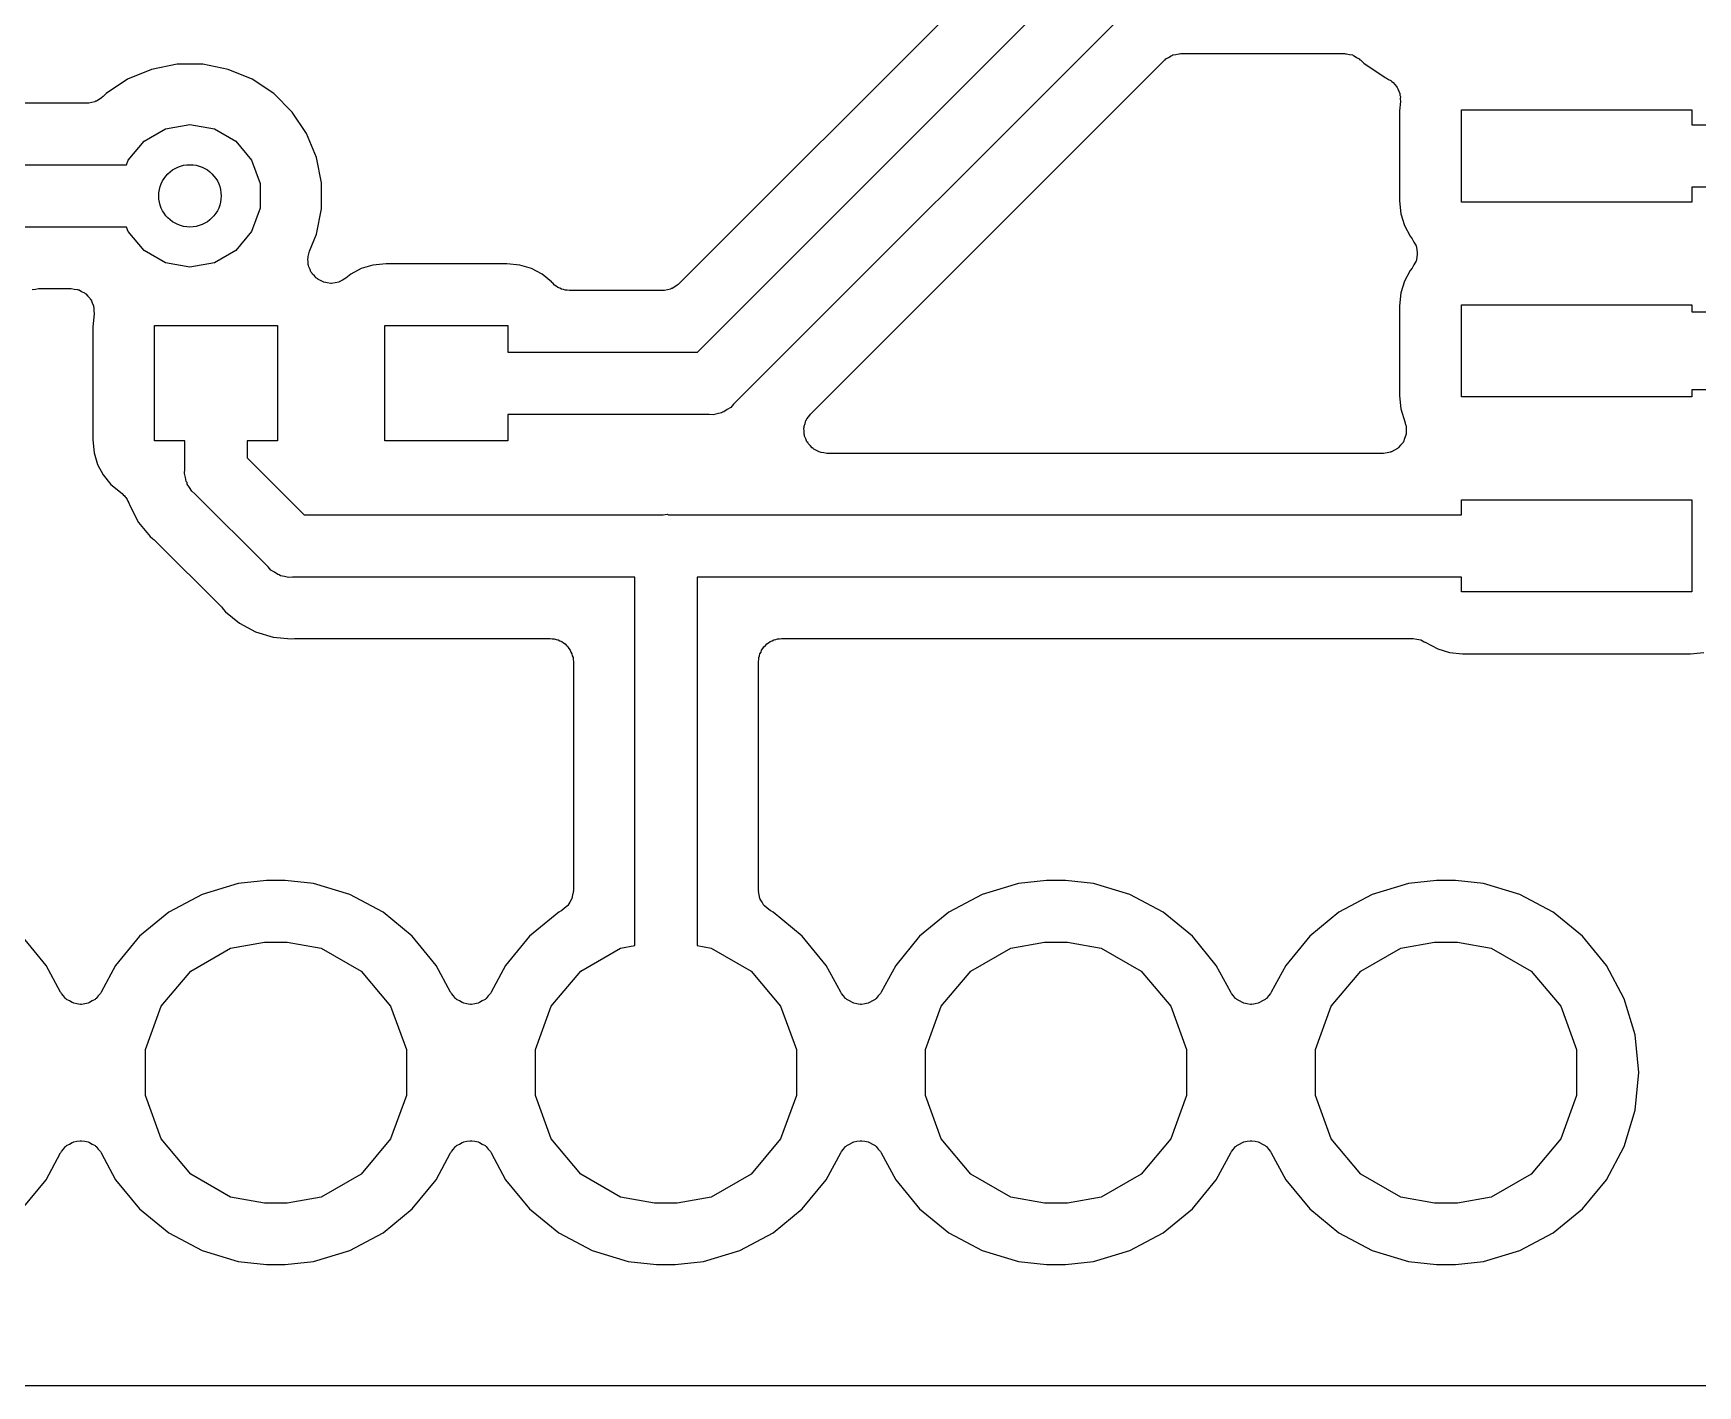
# Model space of a CAD drawing. Extents: x 91 to 190.2, y -113.9 to -59.9.
# Drawn here: x 121.11 to 131.95, y -113.13 to -104.32 of the extents above; entities that cross this region are included whole.
import ezdxf

# ---------------------------------------------------------------- set-up
doc = ezdxf.new("R2010")
doc.units = 0
doc.header["$MEASUREMENT"] = 0
doc.layers.add('BLACK', color=7, linetype='CONTINUOUS')

msp = doc.modelspace()

# ---------------------------------------------------------------- linework, layer by layer
at = {"layer": 'BLACK', "linetype": 'CONTINUOUS'}
for p, q in [((127.683, -103.584), (125.314, -105.953)), ((125.436, -106.397), (128.12, -103.713)), ((128.354, -104.053), (125.67, -106.737)), ((128.486, -104.488), (128.503, -104.478)), ((128.503, -104.478), (128.519, -104.467)), ((128.519, -104.467), (128.525, -104.466)), ((128.525, -104.466), (128.531, -104.462)), ((128.531, -104.462), (128.55, -104.459)), ((128.55, -104.459), (128.569, -104.454)), ((128.569, -104.454), (128.575, -104.454)), ((128.575, -104.454), (128.582, -104.453)), ((128.582, -104.453), (129.649, -104.453)), ((129.649, -104.453), (129.655, -104.454)), ((129.655, -104.454), (129.662, -104.454)), ((129.662, -104.454), (129.681, -104.459)), ((129.681, -104.459), (129.7, -104.462)), ((129.7, -104.462), (129.706, -104.466)), ((129.706, -104.466), (129.712, -104.467)), ((129.712, -104.467), (129.728, -104.478)), ((129.728, -104.478), (129.745, -104.488)), ((121.88, -104.556), (121.724, -104.62)), ((122.046, -104.523), (121.88, -104.556)), ((122.214, -104.523), (122.046, -104.523)), ((122.38, -104.556), (122.214, -104.523)), ((122.536, -104.62), (122.38, -104.556)), ((126.172, -106.801), (128.476, -104.497)), ((128.476, -104.497), (128.481, -104.493)), ((128.481, -104.493), (128.486, -104.488)), ((129.745, -104.488), (129.749, -104.493)), ((129.749, -104.493), (129.755, -104.497)), ((129.755, -104.497), (129.774, -104.516)), ((129.774, -104.516), (129.914, -104.61)), ((121.724, -104.62), (121.584, -104.714)), ((122.676, -104.714), (122.536, -104.62)), ((129.914, -104.61), (129.922, -104.613)), ((129.922, -104.613), (129.936, -104.622)), ((129.936, -104.622), (129.951, -104.629)), ((129.951, -104.629), (129.958, -104.636)), ((129.958, -104.636), (129.965, -104.641)), ((129.965, -104.641), (129.976, -104.654)), ((129.976, -104.654), (129.988, -104.667)), ((129.988, -104.667), (129.992, -104.675)), ((129.992, -104.675), (129.997, -104.682)), ((129.997, -104.682), (130.002, -104.698)), ((130.002, -104.698), (130.009, -104.714)), ((121.459, -104.777), (120.676, -104.777)), ((121.465, -104.776), (121.459, -104.777)), ((121.472, -104.776), (121.465, -104.776)), ((121.491, -104.771), (121.472, -104.776)), ((121.51, -104.768), (121.491, -104.771)), ((121.516, -104.764), (121.51, -104.768)), ((121.522, -104.763), (121.516, -104.764)), ((121.538, -104.752), (121.522, -104.763)), ((121.555, -104.742), (121.538, -104.752)), ((121.559, -104.737), (121.555, -104.742)), ((121.565, -104.733), (121.559, -104.737)), ((121.584, -104.714), (121.565, -104.733)), ((122.796, -104.834), (122.676, -104.714)), ((130.013, -104.766), (130.007, -104.827)), ((130.009, -104.714), (130.01, -104.723)), ((130.01, -104.723), (130.013, -104.732)), ((130.013, -104.732), (130.012, -104.749)), ((130.012, -104.749), (130.013, -104.766)), ((121.971, -104.944), (122.13, -104.916)), ((122.13, -104.916), (122.289, -104.944)), ((122.89, -104.974), (122.796, -104.834)), ((130.007, -104.827), (130.007, -105.413)), ((130.41, -105.42), (130.41, -104.82)), ((130.41, -104.82), (131.91, -104.82)), ((131.91, -104.82), (131.91, -104.917)), ((131.91, -104.917), (132.356, -104.917)), ((121.728, -105.148), (121.832, -105.024)), ((121.832, -105.024), (121.971, -104.944)), ((122.289, -104.944), (122.428, -105.024)), ((122.428, -105.024), (122.532, -105.148)), ((122.954, -105.13), (122.89, -104.974)), ((122.987, -105.296), (122.954, -105.13)), ((120.647, -105.177), (121.717, -105.177)), ((121.717, -105.177), (121.728, -105.148)), ((122.532, -105.148), (122.587, -105.299)), ((122.587, -105.299), (122.587, -105.461)), ((122.987, -105.464), (122.987, -105.296)), ((132.431, -105.323), (131.91, -105.323)), ((131.91, -105.323), (131.91, -105.42)), ((122.587, -105.461), (122.532, -105.612)), ((130.007, -105.413), (130.016, -105.498)), ((131.91, -105.42), (130.41, -105.42)), ((122.954, -105.63), (122.987, -105.464)), ((130.016, -105.498), (130.039, -105.574)), ((121.717, -105.583), (120.723, -105.583)), ((121.728, -105.612), (121.717, -105.583)), ((121.832, -105.736), (121.728, -105.612)), ((122.532, -105.612), (122.428, -105.736)), ((122.908, -105.741), (122.954, -105.63)), ((130.039, -105.574), (130.076, -105.643)), ((130.076, -105.643), (130.089, -105.66)), ((130.089, -105.66), (130.101, -105.681)), ((121.971, -105.816), (121.832, -105.736)), ((122.428, -105.736), (122.289, -105.816)), ((122.897, -105.792), (122.899, -105.783)), ((122.899, -105.774), (122.905, -105.758)), ((122.899, -105.783), (122.899, -105.774)), ((122.905, -105.758), (122.908, -105.741)), ((130.101, -105.681), (130.114, -105.702)), ((130.114, -105.702), (130.114, -105.704)), ((130.114, -105.704), (130.115, -105.705)), ((130.115, -105.705), (130.119, -105.729)), ((130.119, -105.781), (130.115, -105.805)), ((130.119, -105.729), (130.123, -105.753)), ((130.123, -105.757), (130.119, -105.781)), ((130.123, -105.753), (130.123, -105.755)), ((130.123, -105.755), (130.123, -105.757)), ((122.13, -105.844), (121.971, -105.816)), ((122.289, -105.816), (122.13, -105.844)), ((122.899, -105.809), (122.897, -105.792)), ((122.9, -105.826), (122.899, -105.809)), ((122.903, -105.834), (122.9, -105.826)), ((122.904, -105.843), (122.903, -105.834)), ((122.912, -105.859), (122.904, -105.843)), ((122.918, -105.875), (122.912, -105.859)), ((122.924, -105.882), (122.918, -105.875)), ((122.928, -105.89), (122.924, -105.882)), ((122.941, -105.901), (122.928, -105.89)), ((123.177, -105.891), (123.145, -105.917)), ((123.246, -105.854), (123.177, -105.891)), ((123.322, -105.831), (123.246, -105.854)), ((123.407, -105.822), (123.322, -105.831)), ((124.193, -105.822), (123.407, -105.822)), ((124.278, -105.831), (124.193, -105.822)), ((124.354, -105.854), (124.278, -105.831)), ((124.423, -105.891), (124.354, -105.854)), ((124.484, -105.941), (124.423, -105.891)), ((130.076, -105.867), (130.039, -105.936)), ((130.089, -105.85), (130.076, -105.867)), ((130.101, -105.829), (130.089, -105.85)), ((130.114, -105.808), (130.101, -105.829)), ((130.115, -105.805), (130.114, -105.806)), ((130.114, -105.806), (130.114, -105.808)), ((121.103, -105.989), (121.124, -105.987)), ((121.124, -105.987), (121.144, -105.983)), ((121.144, -105.983), (121.356, -105.983)), ((121.356, -105.983), (121.376, -105.987)), ((121.376, -105.987), (121.397, -105.989)), ((121.397, -105.989), (121.402, -105.991)), ((121.402, -105.991), (121.408, -105.992)), ((121.408, -105.992), (121.425, -106.002)), ((121.425, -106.002), (121.444, -106.011)), ((122.952, -105.914), (122.941, -105.901)), ((122.955, -105.917), (122.952, -105.914)), ((122.962, -105.921), (122.955, -105.917)), ((122.966, -105.925), (122.962, -105.921)), ((122.977, -105.929), (122.966, -105.925)), ((122.997, -105.941), (122.977, -105.929)), ((122.999, -105.941), (122.997, -105.941)), ((123, -105.942), (122.999, -105.941)), ((123.014, -105.945), (123, -105.942)), ((123.015, -105.945), (123.014, -105.945)), ((123.014, -105.945), (123.014, -105.945)), ((123.024, -105.946), (123.015, -105.945)), ((123.048, -105.951), (123.024, -105.946)), ((123.05, -105.95), (123.048, -105.951)), ((123.052, -105.951), (123.05, -105.95)), ((123.076, -105.946), (123.052, -105.951)), ((123.1, -105.942), (123.076, -105.946)), ((123.101, -105.941), (123.1, -105.942)), ((123.103, -105.941), (123.101, -105.941)), ((123.124, -105.929), (123.103, -105.941)), ((123.145, -105.917), (123.124, -105.929)), ((124.485, -105.942), (124.484, -105.941)), ((124.496, -105.951), (124.485, -105.942)), ((124.505, -105.962), (124.496, -105.951)), ((124.515, -105.968), (124.505, -105.962)), ((124.525, -105.976), (124.515, -105.968)), ((124.538, -105.981), (124.525, -105.976)), ((124.55, -105.988), (124.538, -105.981)), ((124.562, -105.99), (124.55, -105.988)), ((124.573, -105.994), (124.562, -105.99)), ((124.587, -105.994), (124.573, -105.994)), ((124.601, -105.997), (124.587, -105.994)), ((125.208, -105.997), (124.601, -105.997)), ((125.215, -105.996), (125.208, -105.997)), ((125.221, -105.996), (125.215, -105.996)), ((125.24, -105.991), (125.221, -105.996)), ((125.259, -105.988), (125.24, -105.991)), ((125.265, -105.984), (125.259, -105.988)), ((125.271, -105.983), (125.265, -105.984)), ((125.287, -105.972), (125.271, -105.983)), ((125.304, -105.962), (125.287, -105.972)), ((125.309, -105.957), (125.304, -105.962)), ((125.314, -105.953), (125.309, -105.957)), ((130.039, -105.936), (130.016, -106.012)), ((121.444, -106.011), (121.448, -106.015)), ((121.448, -106.015), (121.453, -106.018)), ((121.453, -106.018), (121.466, -106.034)), ((121.466, -106.034), (121.48, -106.049)), ((121.48, -106.049), (121.483, -106.054)), ((121.483, -106.054), (121.486, -106.058)), ((121.486, -106.058), (121.493, -106.077)), ((121.493, -106.077), (121.502, -106.096)), ((121.502, -106.096), (121.502, -106.102)), ((121.502, -106.102), (121.504, -106.107)), ((121.504, -106.107), (121.504, -106.128)), ((130.016, -106.012), (130.007, -106.097)), ((130.007, -106.097), (130.007, -106.683)), ((130.41, -106.69), (130.41, -106.09)), ((130.41, -106.09), (131.91, -106.09)), ((131.91, -106.09), (131.91, -106.136)), ((121.506, -106.148), (121.497, -106.232)), ((121.504, -106.128), (121.506, -106.148)), ((131.91, -106.136), (132.679, -106.136)), ((121.497, -106.232), (121.497, -106.968)), ((121.9, -106.975), (121.9, -106.225)), ((121.9, -106.225), (122.7, -106.225)), ((122.7, -106.225), (122.7, -106.975)), ((123.4, -106.975), (123.4, -106.225)), ((123.4, -106.225), (124.2, -106.225)), ((124.2, -106.225), (124.2, -106.397)), ((124.2, -106.397), (125.436, -106.397)), ((132.585, -106.644), (131.91, -106.644)), ((131.91, -106.644), (131.91, -106.69)), ((125.653, -106.758), (125.629, -106.772)), ((125.67, -106.737), (125.653, -106.758)), ((130.007, -106.683), (130.016, -106.768)), ((131.91, -106.69), (130.41, -106.69)), ((125.511, -106.803), (124.2, -106.803)), ((124.2, -106.803), (124.2, -106.975)), ((125.538, -106.806), (125.511, -106.803)), ((125.564, -106.799), (125.538, -106.806)), ((125.591, -106.794), (125.564, -106.799)), ((125.598, -106.789), (125.591, -106.794)), ((125.607, -106.787), (125.598, -106.789)), ((125.629, -106.772), (125.607, -106.787)), ((126.131, -106.881), (126.137, -106.862)), ((126.137, -106.862), (126.142, -106.843)), ((126.142, -106.843), (126.146, -106.838)), ((126.146, -106.838), (126.148, -106.832)), ((126.148, -106.832), (126.161, -106.817)), ((126.161, -106.817), (126.172, -106.801)), ((130.016, -106.768), (130.043, -106.858)), ((130.043, -106.858), (130.044, -106.863)), ((130.044, -106.863), (130.05, -106.881)), ((121.497, -106.968), (121.506, -107.053)), ((122.097, -106.975), (121.9, -106.975)), ((122.097, -107.161), (122.097, -106.975)), ((122.7, -106.975), (122.503, -106.975)), ((122.503, -106.975), (122.503, -107.086)), ((124.2, -106.975), (123.4, -106.975)), ((126.129, -106.894), (126.131, -106.887)), ((126.131, -106.913), (126.129, -106.894)), ((126.131, -106.887), (126.131, -106.881)), ((126.131, -106.933), (126.131, -106.913)), ((126.133, -106.939), (126.131, -106.933)), ((126.133, -106.946), (126.133, -106.939)), ((126.142, -106.963), (126.133, -106.946)), ((126.148, -106.982), (126.142, -106.963)), ((130.04, -106.96), (130.032, -106.982)), ((130.049, -106.938), (130.04, -106.96)), ((130.05, -106.933), (130.049, -106.935)), ((130.049, -106.935), (130.049, -106.938)), ((130.05, -106.881), (130.05, -106.883)), ((130.05, -106.883), (130.051, -106.886)), ((130.051, -106.886), (130.05, -106.909)), ((130.05, -106.909), (130.05, -106.933)), ((121.506, -107.053), (121.529, -107.129)), ((122.503, -107.086), (122.874, -107.457)), ((126.153, -106.987), (126.148, -106.982)), ((126.156, -106.993), (126.153, -106.987)), ((126.169, -107.007), (126.156, -106.993)), ((126.182, -107.022), (126.169, -107.007)), ((126.188, -107.025), (126.182, -107.022)), ((126.192, -107.03), (126.188, -107.025)), ((126.21, -107.038), (126.192, -107.03)), ((126.227, -107.048), (126.21, -107.038)), ((126.234, -107.049), (126.227, -107.048)), ((126.24, -107.052), (126.234, -107.049)), ((126.259, -107.053), (126.24, -107.052)), ((126.278, -107.057), (126.259, -107.053)), ((129.902, -107.057), (126.278, -107.057)), ((129.926, -107.053), (129.902, -107.057)), ((129.949, -107.049), (129.926, -107.053)), ((129.951, -107.048), (129.949, -107.049)), ((129.954, -107.048), (129.951, -107.048)), ((129.974, -107.036), (129.954, -107.048)), ((129.995, -107.025), (129.974, -107.036)), ((129.997, -107.023), (129.995, -107.025)), ((129.999, -107.022), (129.997, -107.023)), ((130.014, -107.004), (129.999, -107.022)), ((130.03, -106.986), (130.014, -107.004)), ((130.031, -106.984), (130.03, -106.986)), ((130.032, -106.982), (130.031, -106.984)), ((121.529, -107.129), (121.566, -107.198)), ((122.094, -107.188), (122.097, -107.161)), ((122.101, -107.214), (122.094, -107.188)), ((121.566, -107.198), (121.616, -107.259)), ((121.616, -107.259), (121.688, -107.319)), ((122.106, -107.241), (122.101, -107.214)), ((122.111, -107.248), (122.106, -107.241)), ((122.113, -107.257), (122.111, -107.248)), ((122.128, -107.279), (122.113, -107.257)), ((122.142, -107.303), (122.128, -107.279)), ((122.163, -107.32), (122.142, -107.303)), ((121.688, -107.319), (121.695, -107.327)), ((121.695, -107.327), (121.705, -107.334)), ((121.705, -107.334), (121.708, -107.34)), ((121.708, -107.34), (121.713, -107.345)), ((121.713, -107.345), (121.717, -107.352)), ((121.717, -107.352), (121.722, -107.358)), ((121.722, -107.358), (121.726, -107.368)), ((121.726, -107.368), (121.732, -107.379)), ((121.732, -107.379), (121.734, -107.385)), ((121.734, -107.385), (121.737, -107.391)), ((121.737, -107.391), (121.74, -107.402)), ((121.74, -107.402), (121.796, -107.507)), ((122.637, -107.795), (122.163, -107.32)), ((130.41, -107.457), (130.41, -107.36)), ((130.41, -107.36), (131.91, -107.36)), ((131.91, -107.36), (131.91, -107.96)), ((121.796, -107.507), (121.871, -107.599)), ((122.874, -107.457), (125.211, -107.457)), ((125.211, -107.457), (125.238, -107.454)), ((125.238, -107.454), (125.247, -107.457)), ((125.247, -107.457), (130.41, -107.457)), ((121.871, -107.599), (121.889, -107.613)), ((121.889, -107.613), (121.894, -107.618)), ((121.894, -107.618), (121.9, -107.623)), ((121.9, -107.623), (122.337, -108.06)), ((122.64, -107.797), (122.637, -107.795)), ((122.657, -107.818), (122.64, -107.797)), ((122.681, -107.832), (122.657, -107.818)), ((122.703, -107.847), (122.681, -107.832)), ((122.712, -107.849), (122.703, -107.847)), ((122.719, -107.854), (122.712, -107.849)), ((122.746, -107.859), (122.719, -107.854)), ((122.772, -107.866), (122.746, -107.859)), ((122.799, -107.863), (122.772, -107.866)), ((125.027, -107.863), (122.799, -107.863)), ((125.027, -110.263), (125.027, -107.863)), ((130.41, -107.863), (125.433, -107.863)), ((125.433, -107.863), (125.433, -110.263)), ((130.41, -107.96), (130.41, -107.863)), ((122.337, -108.06), (122.342, -108.066)), ((131.91, -107.96), (130.41, -107.96)), ((122.342, -108.066), (122.347, -108.071)), ((122.347, -108.071), (122.361, -108.089)), ((122.361, -108.089), (122.453, -108.164)), ((122.453, -108.164), (122.558, -108.22)), ((122.558, -108.22), (122.672, -108.254)), ((122.672, -108.254), (122.79, -108.266)), ((122.79, -108.266), (122.812, -108.264)), ((122.812, -108.264), (122.82, -108.264)), ((122.82, -108.264), (122.827, -108.263)), ((122.827, -108.263), (124.477, -108.263)), ((124.477, -108.263), (124.49, -108.265)), ((124.49, -108.265), (124.503, -108.265)), ((124.503, -108.265), (124.515, -108.27)), ((124.515, -108.27), (124.528, -108.272)), ((124.528, -108.272), (124.539, -108.279)), ((124.539, -108.279), (124.552, -108.283)), ((125.908, -108.283), (125.921, -108.279)), ((125.921, -108.279), (125.932, -108.272)), ((125.932, -108.272), (125.945, -108.27)), ((125.945, -108.27), (125.957, -108.265)), ((125.957, -108.265), (125.97, -108.265)), ((125.97, -108.265), (125.983, -108.263)), ((125.983, -108.263), (130.095, -108.263)), ((130.095, -108.263), (130.12, -108.268)), ((130.12, -108.268), (130.145, -108.272)), ((130.145, -108.272), (130.146, -108.272)), ((130.146, -108.272), (130.147, -108.272)), ((130.147, -108.272), (130.168, -108.285)), ((124.552, -108.283), (124.562, -108.292)), ((124.562, -108.292), (124.573, -108.298)), ((124.573, -108.298), (124.582, -108.308)), ((124.582, -108.308), (124.592, -108.317)), ((124.592, -108.317), (124.598, -108.328)), ((124.598, -108.328), (124.607, -108.338)), ((124.607, -108.338), (124.611, -108.351)), ((124.611, -108.351), (124.618, -108.362)), ((124.618, -108.362), (124.62, -108.375)), ((124.62, -108.375), (124.625, -108.387)), ((124.625, -108.387), (124.625, -108.4)), ((125.835, -108.387), (125.84, -108.375)), ((125.835, -108.4), (125.835, -108.387)), ((125.84, -108.375), (125.842, -108.362)), ((125.842, -108.362), (125.849, -108.351)), ((125.849, -108.351), (125.853, -108.338)), ((125.853, -108.338), (125.862, -108.328)), ((125.862, -108.328), (125.868, -108.317)), ((125.868, -108.317), (125.878, -108.308)), ((125.878, -108.308), (125.887, -108.298)), ((125.887, -108.298), (125.898, -108.292)), ((125.898, -108.292), (125.908, -108.283)), ((130.168, -108.285), (130.171, -108.286)), ((130.171, -108.286), (130.174, -108.287)), ((130.174, -108.287), (130.256, -108.331)), ((130.256, -108.331), (130.332, -108.354)), ((130.332, -108.354), (130.417, -108.363)), ((130.417, -108.363), (131.903, -108.363)), ((131.903, -108.363), (131.988, -108.354)), ((124.625, -108.4), (124.627, -108.413)), ((124.627, -108.413), (124.627, -109.905)), ((125.833, -108.413), (125.835, -108.4)), ((125.833, -109.905), (125.833, -108.413)), ((122.445, -109.858), (122.209, -109.93)), ((122.629, -109.84), (122.445, -109.858)), ((122.751, -109.84), (122.629, -109.84)), ((122.935, -109.858), (122.751, -109.84)), ((123.171, -109.93), (122.935, -109.858)), ((124.627, -109.905), (124.626, -109.908)), ((125.834, -109.908), (125.833, -109.905)), ((127.525, -109.858), (127.289, -109.93)), ((127.709, -109.84), (127.525, -109.858)), ((127.831, -109.84), (127.709, -109.84)), ((128.015, -109.858), (127.831, -109.84)), ((128.251, -109.93), (128.015, -109.858)), ((130.065, -109.858), (129.829, -109.93)), ((130.249, -109.84), (130.065, -109.858)), ((130.371, -109.84), (130.249, -109.84)), ((130.555, -109.858), (130.371, -109.84)), ((130.791, -109.93), (130.555, -109.858)), ((122.209, -109.93), (121.992, -110.046)), ((123.388, -110.046), (123.171, -109.93)), ((124.588, -110.005), (124.57, -110.02)), ((124.59, -110.003), (124.588, -110.005)), ((124.592, -110.002), (124.59, -110.003)), ((124.604, -109.981), (124.592, -110.002)), ((124.616, -109.961), (124.604, -109.981)), ((124.617, -109.959), (124.616, -109.961)), ((124.618, -109.956), (124.617, -109.959)), ((124.622, -109.933), (124.618, -109.956)), ((124.627, -109.91), (124.622, -109.933)), ((124.626, -109.908), (124.627, -109.91)), ((125.833, -109.91), (125.834, -109.908)), ((125.838, -109.933), (125.833, -109.91)), ((125.842, -109.956), (125.838, -109.933)), ((125.843, -109.959), (125.842, -109.956)), ((125.844, -109.961), (125.843, -109.959)), ((125.856, -109.981), (125.844, -109.961)), ((125.868, -110.002), (125.856, -109.981)), ((125.87, -110.003), (125.868, -110.002)), ((125.872, -110.005), (125.87, -110.003)), ((125.89, -110.02), (125.872, -110.005)), ((127.289, -109.93), (127.072, -110.046)), ((128.468, -110.046), (128.251, -109.93)), ((129.829, -109.93), (129.612, -110.046)), ((131.008, -110.046), (130.791, -109.93)), ((121.992, -110.046), (121.802, -110.202)), ((123.578, -110.202), (123.388, -110.046)), ((124.532, -110.046), (124.342, -110.202)), ((124.548, -110.037), (124.532, -110.046)), ((124.549, -110.036), (124.548, -110.037)), ((124.552, -110.035), (124.549, -110.036)), ((124.57, -110.02), (124.552, -110.035)), ((125.908, -110.035), (125.89, -110.02)), ((125.911, -110.036), (125.908, -110.035)), ((125.912, -110.037), (125.911, -110.036)), ((125.928, -110.046), (125.912, -110.037)), ((126.118, -110.202), (125.928, -110.046)), ((127.072, -110.046), (126.882, -110.202)), ((128.658, -110.202), (128.468, -110.046)), ((129.612, -110.046), (129.422, -110.202)), ((131.198, -110.202), (131.008, -110.046)), ((121.194, -110.392), (121.038, -110.202)), ((121.802, -110.202), (121.646, -110.392)), ((123.734, -110.392), (123.578, -110.202)), ((124.342, -110.202), (124.186, -110.392)), ((126.274, -110.392), (126.118, -110.202)), ((126.882, -110.202), (126.726, -110.392)), ((128.814, -110.392), (128.658, -110.202)), ((129.422, -110.202), (129.266, -110.392)), ((131.354, -110.392), (131.198, -110.202)), ((122.135, -110.429), (122.395, -110.279)), ((122.395, -110.279), (122.616, -110.24)), ((122.616, -110.24), (122.764, -110.24)), ((122.764, -110.24), (122.985, -110.279)), ((122.985, -110.279), (123.245, -110.429)), ((124.675, -110.429), (124.935, -110.279)), ((124.935, -110.279), (125.027, -110.263)), ((125.433, -110.263), (125.525, -110.279)), ((125.525, -110.279), (125.785, -110.429)), ((127.215, -110.429), (127.475, -110.279)), ((127.475, -110.279), (127.696, -110.24)), ((127.696, -110.24), (127.844, -110.24)), ((127.844, -110.24), (128.065, -110.279)), ((128.065, -110.279), (128.325, -110.429)), ((129.755, -110.429), (130.015, -110.279)), ((130.015, -110.279), (130.236, -110.24)), ((130.236, -110.24), (130.384, -110.24)), ((130.384, -110.24), (130.605, -110.279)), ((130.605, -110.279), (130.865, -110.429)), ((121.288, -110.567), (121.194, -110.392)), ((121.646, -110.392), (121.552, -110.567)), ((121.943, -110.658), (122.135, -110.429)), ((123.245, -110.429), (123.437, -110.658)), ((123.828, -110.567), (123.734, -110.392)), ((124.186, -110.392), (124.092, -110.567)), ((124.483, -110.658), (124.675, -110.429)), ((125.785, -110.429), (125.977, -110.658)), ((126.368, -110.567), (126.274, -110.392)), ((126.726, -110.392), (126.632, -110.567)), ((127.023, -110.658), (127.215, -110.429)), ((128.325, -110.429), (128.517, -110.658)), ((128.908, -110.567), (128.814, -110.392)), ((129.266, -110.392), (129.172, -110.567)), ((129.563, -110.658), (129.755, -110.429)), ((130.865, -110.429), (131.057, -110.658)), ((131.47, -110.609), (131.354, -110.392)), ((121.291, -110.571), (121.288, -110.567)), ((121.293, -110.575), (121.291, -110.571)), ((121.307, -110.591), (121.293, -110.575)), ((121.32, -110.608), (121.307, -110.591)), ((121.324, -110.61), (121.32, -110.608)), ((121.327, -110.614), (121.324, -110.61)), ((121.346, -110.624), (121.327, -110.614)), ((121.364, -110.635), (121.346, -110.624)), ((121.369, -110.636), (121.364, -110.635)), ((121.373, -110.639), (121.369, -110.636)), ((121.394, -110.642), (121.373, -110.639)), ((121.415, -110.646), (121.394, -110.642)), ((121.42, -110.645), (121.415, -110.646)), ((121.425, -110.646), (121.42, -110.645)), ((121.446, -110.642), (121.425, -110.646)), ((121.467, -110.639), (121.446, -110.642)), ((121.471, -110.636), (121.467, -110.639)), ((121.476, -110.635), (121.471, -110.636)), ((121.494, -110.624), (121.476, -110.635)), ((121.513, -110.614), (121.494, -110.624)), ((121.516, -110.61), (121.513, -110.614)), ((121.52, -110.608), (121.516, -110.61)), ((121.533, -110.591), (121.52, -110.608)), ((121.547, -110.575), (121.533, -110.591)), ((121.549, -110.571), (121.547, -110.575)), ((121.552, -110.567), (121.549, -110.571)), ((121.84, -110.94), (121.943, -110.658)), ((123.437, -110.658), (123.54, -110.94)), ((123.831, -110.571), (123.828, -110.567)), ((123.833, -110.575), (123.831, -110.571)), ((123.847, -110.591), (123.833, -110.575)), ((123.86, -110.608), (123.847, -110.591)), ((123.864, -110.61), (123.86, -110.608)), ((123.867, -110.614), (123.864, -110.61)), ((123.886, -110.624), (123.867, -110.614)), ((123.904, -110.635), (123.886, -110.624)), ((123.909, -110.636), (123.904, -110.635)), ((123.913, -110.639), (123.909, -110.636)), ((123.934, -110.642), (123.913, -110.639)), ((123.955, -110.646), (123.934, -110.642)), ((123.96, -110.645), (123.955, -110.646)), ((123.965, -110.646), (123.96, -110.645)), ((123.986, -110.642), (123.965, -110.646)), ((124.007, -110.639), (123.986, -110.642)), ((124.011, -110.636), (124.007, -110.639)), ((124.016, -110.635), (124.011, -110.636)), ((124.034, -110.624), (124.016, -110.635)), ((124.053, -110.614), (124.034, -110.624)), ((124.056, -110.61), (124.053, -110.614)), ((124.06, -110.608), (124.056, -110.61)), ((124.073, -110.591), (124.06, -110.608)), ((124.087, -110.575), (124.073, -110.591)), ((124.089, -110.571), (124.087, -110.575)), ((124.092, -110.567), (124.089, -110.571)), ((124.38, -110.94), (124.483, -110.658)), ((125.977, -110.658), (126.08, -110.94)), ((126.371, -110.571), (126.368, -110.567)), ((126.373, -110.575), (126.371, -110.571)), ((126.387, -110.591), (126.373, -110.575)), ((126.4, -110.608), (126.387, -110.591)), ((126.404, -110.61), (126.4, -110.608)), ((126.407, -110.614), (126.404, -110.61)), ((126.426, -110.624), (126.407, -110.614)), ((126.444, -110.635), (126.426, -110.624)), ((126.449, -110.636), (126.444, -110.635)), ((126.453, -110.639), (126.449, -110.636)), ((126.474, -110.642), (126.453, -110.639)), ((126.495, -110.646), (126.474, -110.642)), ((126.5, -110.645), (126.495, -110.646)), ((126.505, -110.646), (126.5, -110.645)), ((126.526, -110.642), (126.505, -110.646)), ((126.547, -110.639), (126.526, -110.642)), ((126.551, -110.636), (126.547, -110.639)), ((126.556, -110.635), (126.551, -110.636)), ((126.574, -110.624), (126.556, -110.635)), ((126.593, -110.614), (126.574, -110.624)), ((126.596, -110.61), (126.593, -110.614)), ((126.6, -110.608), (126.596, -110.61)), ((126.613, -110.591), (126.6, -110.608)), ((126.627, -110.575), (126.613, -110.591)), ((126.629, -110.571), (126.627, -110.575)), ((126.632, -110.567), (126.629, -110.571)), ((126.92, -110.94), (127.023, -110.658)), ((128.517, -110.658), (128.62, -110.94)), ((128.911, -110.571), (128.908, -110.567)), ((128.913, -110.575), (128.911, -110.571)), ((128.927, -110.591), (128.913, -110.575)), ((128.94, -110.608), (128.927, -110.591)), ((128.944, -110.61), (128.94, -110.608)), ((128.947, -110.614), (128.944, -110.61)), ((128.966, -110.624), (128.947, -110.614)), ((128.984, -110.635), (128.966, -110.624)), ((128.989, -110.636), (128.984, -110.635)), ((128.993, -110.639), (128.989, -110.636)), ((129.014, -110.642), (128.993, -110.639)), ((129.035, -110.646), (129.014, -110.642)), ((129.04, -110.645), (129.035, -110.646)), ((129.045, -110.646), (129.04, -110.645)), ((129.066, -110.642), (129.045, -110.646)), ((129.087, -110.639), (129.066, -110.642)), ((129.091, -110.636), (129.087, -110.639)), ((129.096, -110.635), (129.091, -110.636)), ((129.114, -110.624), (129.096, -110.635)), ((129.133, -110.614), (129.114, -110.624)), ((129.136, -110.61), (129.133, -110.614)), ((129.14, -110.608), (129.136, -110.61)), ((129.153, -110.591), (129.14, -110.608)), ((129.167, -110.575), (129.153, -110.591)), ((129.169, -110.571), (129.167, -110.575)), ((129.172, -110.567), (129.169, -110.571)), ((129.46, -110.94), (129.563, -110.658)), ((131.057, -110.658), (131.16, -110.94)), ((131.542, -110.845), (131.47, -110.609)), ((131.566, -111.09), (131.542, -110.845)), ((121.84, -111.24), (121.84, -110.94)), ((123.54, -110.94), (123.54, -111.24)), ((124.38, -111.24), (124.38, -110.94)), ((126.08, -110.94), (126.08, -111.24)), ((126.92, -111.24), (126.92, -110.94)), ((128.62, -110.94), (128.62, -111.24)), ((129.46, -111.24), (129.46, -110.94)), ((131.16, -110.94), (131.16, -111.24)), ((131.542, -111.335), (131.566, -111.09)), ((121.943, -111.522), (121.84, -111.24)), ((123.54, -111.24), (123.437, -111.522)), ((124.483, -111.522), (124.38, -111.24)), ((126.08, -111.24), (125.977, -111.522)), ((127.023, -111.522), (126.92, -111.24)), ((128.62, -111.24), (128.517, -111.522)), ((129.563, -111.522), (129.46, -111.24)), ((131.16, -111.24), (131.057, -111.522)), ((131.47, -111.571), (131.542, -111.335)), ((122.135, -111.751), (121.943, -111.522)), ((123.437, -111.522), (123.245, -111.751)), ((124.675, -111.751), (124.483, -111.522)), ((125.977, -111.522), (125.785, -111.751)), ((127.215, -111.751), (127.023, -111.522)), ((128.517, -111.522), (128.325, -111.751)), ((129.755, -111.751), (129.563, -111.522)), ((131.057, -111.522), (130.865, -111.751)), ((121.194, -111.788), (121.288, -111.613)), ((121.288, -111.613), (121.291, -111.609)), ((121.291, -111.609), (121.293, -111.605)), ((121.293, -111.605), (121.307, -111.589)), ((121.307, -111.589), (121.32, -111.572)), ((121.32, -111.572), (121.324, -111.57)), ((121.324, -111.57), (121.327, -111.566)), ((121.327, -111.566), (121.346, -111.556)), ((121.346, -111.556), (121.364, -111.545)), ((121.364, -111.545), (121.369, -111.544)), ((121.369, -111.544), (121.373, -111.541)), ((121.373, -111.541), (121.394, -111.538)), ((121.394, -111.538), (121.415, -111.534)), ((121.415, -111.534), (121.42, -111.535)), ((121.42, -111.535), (121.425, -111.534)), ((121.425, -111.534), (121.446, -111.538)), ((121.446, -111.538), (121.467, -111.541)), ((121.467, -111.541), (121.471, -111.544)), ((121.471, -111.544), (121.476, -111.545)), ((121.476, -111.545), (121.494, -111.556)), ((121.494, -111.556), (121.513, -111.566)), ((121.513, -111.566), (121.516, -111.57)), ((121.516, -111.57), (121.52, -111.572)), ((121.52, -111.572), (121.533, -111.589)), ((121.533, -111.589), (121.547, -111.605)), ((121.547, -111.605), (121.549, -111.609)), ((121.549, -111.609), (121.552, -111.613)), ((121.552, -111.613), (121.646, -111.788)), ((123.734, -111.788), (123.828, -111.613)), ((123.828, -111.613), (123.831, -111.609)), ((123.831, -111.609), (123.833, -111.605)), ((123.833, -111.605), (123.847, -111.589)), ((123.847, -111.589), (123.86, -111.572)), ((123.86, -111.572), (123.864, -111.57)), ((123.864, -111.57), (123.867, -111.566)), ((123.867, -111.566), (123.886, -111.556)), ((123.886, -111.556), (123.904, -111.545)), ((123.904, -111.545), (123.909, -111.544)), ((123.909, -111.544), (123.913, -111.541)), ((123.913, -111.541), (123.934, -111.538)), ((123.934, -111.538), (123.955, -111.534)), ((123.955, -111.534), (123.96, -111.535)), ((123.96, -111.535), (123.965, -111.534)), ((123.965, -111.534), (123.986, -111.538)), ((123.986, -111.538), (124.007, -111.541)), ((124.007, -111.541), (124.011, -111.544)), ((124.011, -111.544), (124.016, -111.545)), ((124.016, -111.545), (124.034, -111.556)), ((124.034, -111.556), (124.053, -111.566)), ((124.053, -111.566), (124.056, -111.57)), ((124.056, -111.57), (124.06, -111.572)), ((124.06, -111.572), (124.073, -111.589)), ((124.073, -111.589), (124.087, -111.605)), ((124.087, -111.605), (124.089, -111.609)), ((124.089, -111.609), (124.092, -111.613)), ((124.092, -111.613), (124.186, -111.788)), ((126.274, -111.788), (126.368, -111.613)), ((126.368, -111.613), (126.371, -111.609)), ((126.371, -111.609), (126.373, -111.605)), ((126.373, -111.605), (126.387, -111.589)), ((126.387, -111.589), (126.4, -111.572)), ((126.4, -111.572), (126.404, -111.57)), ((126.404, -111.57), (126.407, -111.566)), ((126.407, -111.566), (126.426, -111.556)), ((126.426, -111.556), (126.444, -111.545)), ((126.444, -111.545), (126.449, -111.544)), ((126.449, -111.544), (126.453, -111.541)), ((126.453, -111.541), (126.474, -111.538)), ((126.474, -111.538), (126.495, -111.534)), ((126.495, -111.534), (126.5, -111.535)), ((126.5, -111.535), (126.505, -111.534)), ((126.505, -111.534), (126.526, -111.538)), ((126.526, -111.538), (126.547, -111.541)), ((126.547, -111.541), (126.551, -111.544)), ((126.551, -111.544), (126.556, -111.545)), ((126.556, -111.545), (126.574, -111.556)), ((126.574, -111.556), (126.593, -111.566)), ((126.593, -111.566), (126.596, -111.57)), ((126.596, -111.57), (126.6, -111.572)), ((126.6, -111.572), (126.613, -111.589)), ((126.613, -111.589), (126.627, -111.605)), ((126.627, -111.605), (126.629, -111.609)), ((126.629, -111.609), (126.632, -111.613)), ((126.632, -111.613), (126.726, -111.788)), ((128.814, -111.788), (128.908, -111.613)), ((128.908, -111.613), (128.911, -111.609)), ((128.911, -111.609), (128.913, -111.605)), ((128.913, -111.605), (128.927, -111.589)), ((128.927, -111.589), (128.94, -111.572)), ((128.94, -111.572), (128.944, -111.57)), ((128.944, -111.57), (128.947, -111.566)), ((128.947, -111.566), (128.966, -111.556)), ((128.966, -111.556), (128.984, -111.545)), ((128.984, -111.545), (128.989, -111.544)), ((128.989, -111.544), (128.993, -111.541)), ((128.993, -111.541), (129.014, -111.538)), ((129.014, -111.538), (129.035, -111.534)), ((129.035, -111.534), (129.04, -111.535)), ((129.04, -111.535), (129.045, -111.534)), ((129.045, -111.534), (129.066, -111.538)), ((129.066, -111.538), (129.087, -111.541)), ((129.087, -111.541), (129.091, -111.544)), ((129.091, -111.544), (129.096, -111.545)), ((129.096, -111.545), (129.114, -111.556)), ((129.114, -111.556), (129.133, -111.566)), ((129.133, -111.566), (129.136, -111.57)), ((129.136, -111.57), (129.14, -111.572)), ((129.14, -111.572), (129.153, -111.589)), ((129.153, -111.589), (129.167, -111.605)), ((129.167, -111.605), (129.169, -111.609)), ((129.169, -111.609), (129.172, -111.613)), ((129.172, -111.613), (129.266, -111.788)), ((131.354, -111.788), (131.47, -111.571)), ((121.038, -111.978), (121.194, -111.788)), ((121.646, -111.788), (121.802, -111.978)), ((122.395, -111.901), (122.135, -111.751)), ((123.245, -111.751), (122.985, -111.901)), ((123.578, -111.978), (123.734, -111.788)), ((124.186, -111.788), (124.342, -111.978)), ((124.935, -111.901), (124.675, -111.751)), ((125.785, -111.751), (125.525, -111.901)), ((126.118, -111.978), (126.274, -111.788)), ((126.726, -111.788), (126.882, -111.978)), ((127.475, -111.901), (127.215, -111.751)), ((128.325, -111.751), (128.065, -111.901)), ((128.658, -111.978), (128.814, -111.788)), ((129.266, -111.788), (129.422, -111.978)), ((130.015, -111.901), (129.755, -111.751)), ((130.865, -111.751), (130.605, -111.901)), ((131.198, -111.978), (131.354, -111.788)), ((122.616, -111.94), (122.395, -111.901)), ((122.764, -111.94), (122.616, -111.94)), ((122.985, -111.901), (122.764, -111.94)), ((125.156, -111.94), (124.935, -111.901)), ((125.304, -111.94), (125.156, -111.94)), ((125.525, -111.901), (125.304, -111.94)), ((127.696, -111.94), (127.475, -111.901)), ((127.844, -111.94), (127.696, -111.94)), ((128.065, -111.901), (127.844, -111.94)), ((130.236, -111.94), (130.015, -111.901)), ((130.384, -111.94), (130.236, -111.94)), ((130.605, -111.901), (130.384, -111.94)), ((121.802, -111.978), (121.992, -112.134)), ((123.388, -112.134), (123.578, -111.978)), ((124.342, -111.978), (124.532, -112.134)), ((125.928, -112.134), (126.118, -111.978)), ((126.882, -111.978), (127.072, -112.134)), ((128.468, -112.134), (128.658, -111.978)), ((129.422, -111.978), (129.612, -112.134)), ((131.008, -112.134), (131.198, -111.978)), ((121.992, -112.134), (122.209, -112.25)), ((123.171, -112.25), (123.388, -112.134)), ((124.532, -112.134), (124.749, -112.25)), ((125.711, -112.25), (125.928, -112.134)), ((127.072, -112.134), (127.289, -112.25)), ((128.251, -112.25), (128.468, -112.134)), ((129.612, -112.134), (129.829, -112.25)), ((130.791, -112.25), (131.008, -112.134)), ((122.209, -112.25), (122.445, -112.322)), ((122.935, -112.322), (123.171, -112.25)), ((124.749, -112.25), (124.985, -112.322)), ((125.475, -112.322), (125.711, -112.25)), ((127.289, -112.25), (127.525, -112.322)), ((128.015, -112.322), (128.251, -112.25)), ((129.829, -112.25), (130.065, -112.322)), ((130.555, -112.322), (130.791, -112.25)), ((122.445, -112.322), (122.629, -112.34)), ((122.629, -112.34), (122.751, -112.34)), ((122.751, -112.34), (122.935, -112.322)), ((124.985, -112.322), (125.169, -112.34)), ((125.169, -112.34), (125.291, -112.34)), ((125.291, -112.34), (125.475, -112.322)), ((127.525, -112.322), (127.709, -112.34)), ((127.709, -112.34), (127.831, -112.34)), ((127.831, -112.34), (128.015, -112.322)), ((130.065, -112.322), (130.249, -112.34)), ((130.249, -112.34), (130.371, -112.34)), ((130.371, -112.34), (130.555, -112.322)), ((184.707, -113.13), (107.599, -113.13))]:
    msp.add_line(p, q, dxfattribs=at)
at = {"layer": 'BLACK'}
msp.add_circle((122.13, -105.38), 0.2032, dxfattribs=at)

doc.saveas('drawing.dxf')
